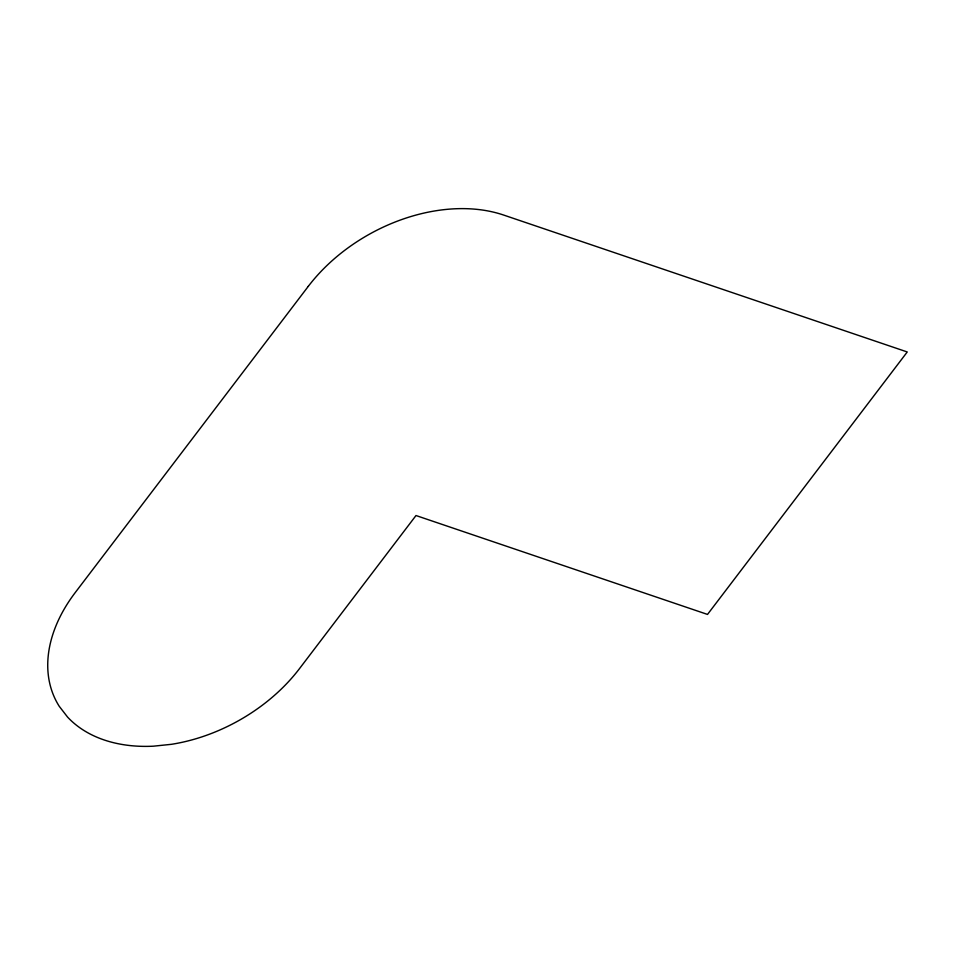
<?xml version="1.0" encoding="UTF-8"?>
<svg xmlns="http://www.w3.org/2000/svg" width="955" height="955" viewBox="0 0 955 955"><rect width="100%" height="100%" fill="white"/><g stroke="black" fill="none" stroke-linecap="round" stroke-linejoin="round"><path stroke-width="1.43" d="M308.274 286.369L75.242 592.566A148.885 103.618 -28.9 0 0 59.234 706.294L67.566 717.074A148.885 103.618 -28.9 0 0 153.385 746.189L171.351 744.327A148.885 103.618 -28.9 0 0 299.488 668.631L415.998 515.533L707.512 614.423L907.25 351.965L503.607 215.042A148.885 103.618 -28.9 0 0 308.274 286.369"/></g></svg>
